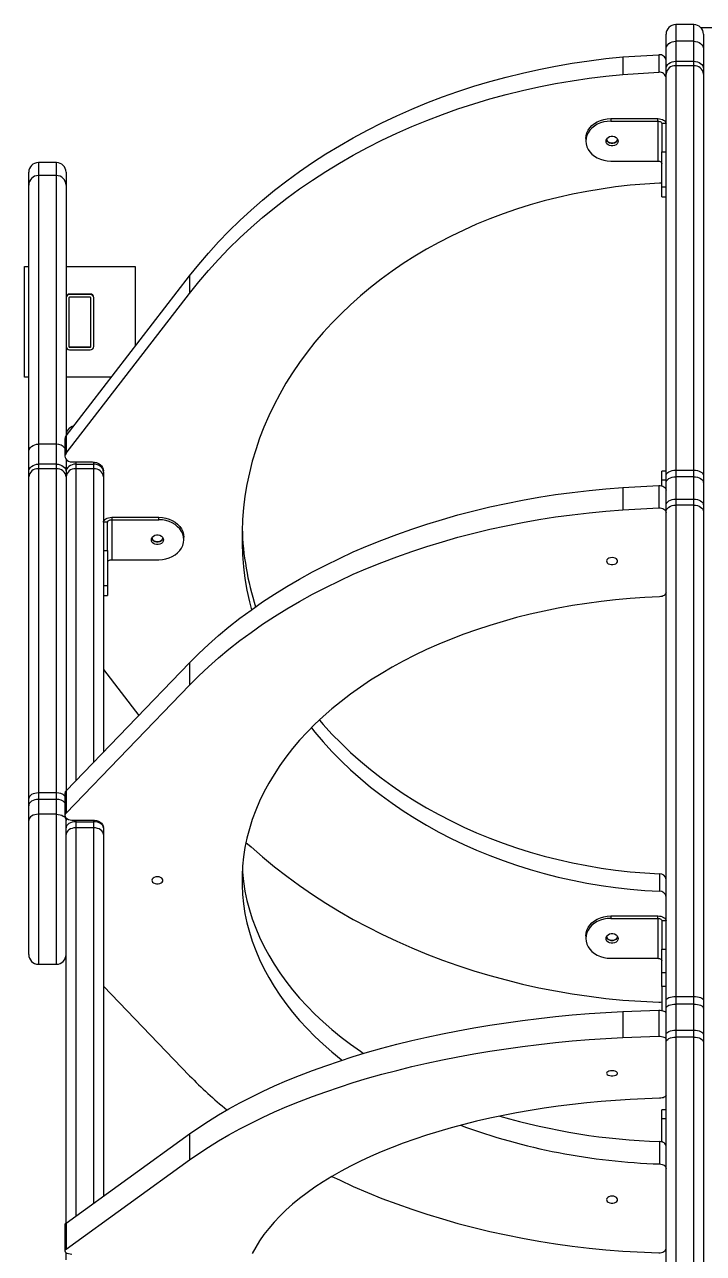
# Model space of a CAD drawing. Header units: millimetres. Extents: x -4781 to 5098, y -4410 to 4664.
# Drawn here: x -658 to -168, y 2277 to 3164 of the extents above; entities that cross this region are included whole.
import ezdxf

# ---------------------------------------------------------------- set-up
doc = ezdxf.new("R2010")
doc.units = ezdxf.units.MM
doc.layers.add('DIKOM_ОБЪЕКТ', color=7, linetype='Continuous')
doc.layers.add('DIKOM_РАЗМЕР_ОБЪЕКТА', color=7, linetype='Continuous')
doc.styles.add('style1', font='arial.ttf', dxfattribs={"width": 0.8})
doc.dimstyles.new('1-50', dxfattribs={"dimtxt": 300, "dimasz": 200, "dimexe": 100, "dimexo": 0, "dimgap": 100, "dimtad": 1, "dimtxsty": 'style1', "dimcen": 200, "dimclrd": 7, "dimclre": 7, "dimclrt": 7, "dimadec": 1, "dimazin": 2, "dimtfac": 1, "dimtmove": 0, "dimatfit": 2, "dimfxl": 0, "dimlwd": 25, "dimlwe": 18, "dimarcsym": 0})

# ---------------------------------------------------------------- blocks, each defined once
blk = doc.blocks.new('*D55')
at = {"layer": 'Defpoints', "color": 0, "transparency": 16777216}
for p in [(-169.77, 3162.36), (761.57, -2110.65), (3503.66, -2110.65)]:
    blk.add_point(p, dxfattribs=at)
at = {"layer": 'DIKOM_РАЗМЕР_ОБЪЕКТА', "color": 7, "lineweight": 18, "transparency": 16777216}
for p, q in [((-169.77, 3162.36), (3603.66, 3162.36)), ((761.57, -2110.65), (3603.66, -2110.65))]:
    blk.add_line(p, q, dxfattribs=at)
at = {"layer": 'DIKOM_РАЗМЕР_ОБЪЕКТА', "color": 7, "lineweight": 25, "transparency": 16777216}
blk.add_line((3503.66, 2962.36), (3503.66, -1910.65), dxfattribs=at)
at = {"layer": 'DIKOM_РАЗМЕР_ОБЪЕКТА', "color": 7, "transparency": 16777216}
for points in [[(3470.33, 2962.36), (3537, 2962.36), (3503.66, 3162.36)], [(3470.33, -1910.65), (3537, -1910.65), (3503.66, -2110.65)]]:
    blk.add_solid(points, dxfattribs=at)
at = {"layer": 'DIKOM_РАЗМЕР_ОБЪЕКТА', "color": 7, "transparency": 16777216, "insert": (3250.49, 1115.85), "char_height": 300, "attachment_point": 5, "rotation": 90, "style": 'style1'}
blk.add_mtext('5270', dxfattribs=at)

msp = doc.modelspace()

# ---------------------------------------------------------------- linework, layer by layer
at = {"layer": 'DIKOM_ОБЪЕКТ', "color": 7, "linetype": 'Continuous', "lineweight": 15}
for p, q in [((-174.722, 3164.406), (-187.722, 3164.406)), ((-187.722, 3164.406), (-187.722, 3152.393)), ((-174.722, 3152.393), (-174.722, 3164.406)), ((-194.722, 3146.793), (-194.722, 3157.406)), ((-187.722, 3152.393), (-187.722, 3137.978)), ((-174.722, 3152.393), (-187.722, 3152.393)), ((-174.722, 3137.978), (-174.722, 3152.393)), ((-167.722, 3157.406), (-167.722, 3146.793)), ((-225.868, 3141.025), (-199.945, 3142.593)), ((-225.868, 3141.025), (-225.868, 3128.424)), ((-199.945, 3142.593), (-199.945, 3129.992)), ((-194.722, 3132.378), (-194.722, 3146.793)), ((-167.722, 3146.793), (-167.722, 3132.378)), ((-194.722, 3128.711), (-194.722, 3132.378)), ((-187.722, 3137.978), (-187.722, 3134.694)), ((-187.722, 3137.978), (-174.722, 3137.978)), ((-187.722, 3134.694), (-187.722, 2842.733)), ((-174.722, 3134.694), (-187.722, 3134.694)), ((-174.722, 3134.694), (-174.722, 3137.978)), ((-174.722, 2842.733), (-174.722, 3134.694)), ((-167.722, 3132.378), (-167.722, 3128.711)), ((-225.868, 3128.424), (-199.945, 3129.992)), ((-194.722, 2838.794), (-194.722, 3128.711)), ((-167.722, 3128.711), (-167.722, 2838.794)), ((-234.722, 3096.496), (-234.722, 3094.696)), ((-234.722, 3096.496), (-200.722, 3096.496)), ((-200.722, 3094.696), (-200.722, 3096.496)), ((-234.722, 3094.696), (-200.722, 3094.696)), ((-200.722, 3094.696), (-200.722, 3065.898)), ((-197.722, 3092.896), (-197.722, 3072.494)), ((-194.722, 3092.896), (-197.722, 3092.896)), ((-252.722, 3082.097), (-252.722, 3080.297)), ((-197.722, 3047.294), (-197.722, 3072.494)), ((-197.722, 3072.494), (-194.722, 3072.494)), ((-635.201, 3064.787), (-648.201, 3064.787)), ((-648.201, 3064.787), (-648.201, 3055.402)), ((-635.201, 3055.402), (-635.201, 3064.787)), ((-234.722, 3065.898), (-200.722, 3065.898)), ((-655.201, 3048.52), (-655.201, 3057.787)), ((-648.201, 3055.402), (-648.201, 2861.542)), ((-635.201, 3055.402), (-648.201, 3055.402)), ((-635.201, 2861.542), (-635.201, 3055.402)), ((-628.201, 3057.787), (-628.201, 3048.52)), ((-655.201, 2855.942), (-655.201, 3048.52)), ((-628.201, 3048.52), (-628.201, 2867.499)), ((-197.722, 3040.095), (-197.722, 3047.294)), ((-197.722, 3047.294), (-194.722, 3047.294)), ((-197.722, 3040.095), (-194.722, 3040.095)), ((-658.201, 2989.893), (-655.201, 2989.893)), ((-658.201, 2989.893), (-658.201, 2989.891)), ((-658.201, 2989.891), (-655.201, 2989.891)), ((-658.201, 2909.891), (-658.201, 2989.891)), ((-628.201, 2989.893), (-578.201, 2989.893)), ((-628.201, 2989.891), (-578.201, 2989.891)), ((-578.201, 2989.893), (-578.201, 2989.891)), ((-578.201, 2989.891), (-578.201, 2932.2)), ((-628.183, 2867.521), (-538.944, 2983)), ((-538.944, 2983), (-538.944, 2970.399)), ((-628.183, 2854.92), (-538.944, 2970.399)), ((-626.201, 2967.062), (-626.201, 2932.062)), ((-625.701, 2969.562), (-625.701, 2969.891)), ((-610.701, 2969.891), (-625.701, 2969.891)), ((-610.701, 2969.562), (-625.701, 2969.562)), ((-610.701, 2967.562), (-625.701, 2967.562)), ((-610.701, 2969.562), (-610.701, 2969.891)), ((-610.201, 2932.062), (-610.201, 2967.062)), ((-608.201, 2967.062), (-608.201, 2967.391)), ((-608.201, 2932.062), (-608.201, 2967.062)), ((-625.701, 2931.562), (-625.701, 2931.891)), ((-625.701, 2931.891), (-610.701, 2931.891)), ((-625.701, 2931.562), (-610.701, 2931.562)), ((-625.701, 2929.562), (-610.701, 2929.562)), ((-610.701, 2931.562), (-610.701, 2931.891)), ((-655.201, 2909.891), (-658.201, 2909.891)), ((-595.441, 2909.891), (-628.201, 2909.891)), ((-628.991, 2865.342), (-628.991, 2852.741)), ((-628.183, 2867.521), (-628.183, 2854.92)), ((-648.201, 2861.542), (-648.201, 2847.157)), ((-635.201, 2861.542), (-648.201, 2861.542)), ((-635.201, 2847.157), (-635.201, 2861.542)), ((-655.201, 2841.557), (-655.201, 2855.942)), ((-628.201, 2850.584), (-628.201, 2841.557)), ((-623.99, 2848.741), (-609.201, 2848.741)), ((-621.201, 2848.741), (-621.201, 2847.157)), ((-608.201, 2847.157), (-608.201, 2848.691)), ((-655.201, 2837.885), (-655.201, 2841.557)), ((-648.201, 2847.157), (-648.201, 2843.78)), ((-635.201, 2847.157), (-648.201, 2847.157)), ((-648.201, 2843.78), (-648.201, 2609.752)), ((-635.201, 2843.78), (-648.201, 2843.78)), ((-635.201, 2843.78), (-635.201, 2847.157)), ((-635.201, 2609.752), (-635.201, 2843.78)), ((-628.201, 2841.557), (-628.201, 2837.885)), ((-621.201, 2847.157), (-621.201, 2843.78)), ((-621.201, 2847.157), (-608.201, 2847.157)), ((-608.201, 2843.78), (-621.201, 2843.78)), ((-621.201, 2843.78), (-621.201, 2618.554)), ((-608.201, 2843.78), (-608.201, 2847.157)), ((-608.201, 2632.028), (-608.201, 2843.78)), ((-601.201, 2841.611), (-601.201, 2842.343)), ((-601.201, 2841.557), (-601.201, 2837.885)), ((-194.722, 2841.981), (-197.722, 2841.981)), ((-197.722, 2835.514), (-197.722, 2841.981)), ((-194.722, 2833.569), (-194.722, 2838.794)), ((-187.722, 2842.733), (-187.722, 2838.054)), ((-187.722, 2842.733), (-174.722, 2842.733)), ((-174.722, 2838.054), (-174.722, 2842.733)), ((-167.722, 2838.794), (-167.722, 2833.569)), ((-655.201, 2605.677), (-655.201, 2837.885)), ((-628.201, 2837.885), (-628.201, 2611.3)), ((-601.201, 2837.885), (-601.201, 2639.283)), ((-225.868, 2830.374), (-199.945, 2831.63)), ((-225.868, 2830.374), (-225.868, 2814.25)), ((-199.945, 2831.63), (-199.945, 2815.506)), ((-197.722, 2831.366), (-197.722, 2835.514)), ((-194.722, 2835.514), (-197.722, 2835.514)), ((-194.722, 2817.411), (-194.722, 2833.569)), ((-187.722, 2838.054), (-187.722, 2821.896)), ((-174.722, 2838.054), (-187.722, 2838.054)), ((-174.722, 2821.896), (-174.722, 2838.054)), ((-167.722, 2833.569), (-167.722, 2817.411)), ((-187.722, 2821.896), (-187.722, 2817.584)), ((-187.722, 2821.896), (-174.722, 2821.896)), ((-174.722, 2817.584), (-174.722, 2821.896)), ((-225.868, 2814.25), (-199.945, 2815.506)), ((-194.722, 2812.596), (-194.722, 2817.411)), ((-194.722, 2460.283), (-194.722, 2812.596)), ((-187.722, 2817.584), (-187.722, 2462.787)), ((-174.722, 2817.584), (-187.722, 2817.584)), ((-174.722, 2462.787), (-174.722, 2817.584)), ((-167.722, 2817.411), (-167.722, 2812.596)), ((-167.722, 2812.596), (-167.722, 2460.283)), ((-598.201, 2805.143), (-601.201, 2805.143)), ((-598.201, 2784.741), (-598.201, 2805.143)), ((-595.201, 2808.743), (-595.201, 2806.943)), ((-595.201, 2808.743), (-561.201, 2808.743)), ((-595.201, 2806.943), (-595.201, 2778.145)), ((-595.201, 2806.943), (-561.201, 2806.943)), ((-561.201, 2806.943), (-561.201, 2808.743)), ((-543.201, 2792.544), (-543.201, 2794.344)), ((-601.201, 2784.741), (-598.201, 2784.741)), ((-598.201, 2784.741), (-598.201, 2759.541)), ((-595.201, 2778.145), (-561.201, 2778.145)), ((-601.201, 2759.541), (-598.201, 2759.541)), ((-598.201, 2759.541), (-598.201, 2752.342)), ((-601.201, 2752.342), (-598.201, 2752.342)), ((-628.183, 2611.318), (-538.944, 2703.808)), ((-601.201, 2698.852), (-575.64, 2665.775)), ((-538.944, 2703.808), (-538.944, 2687.684)), ((-628.183, 2595.194), (-538.944, 2687.684)), ((-648.201, 2609.752), (-648.201, 2605.066)), ((-635.201, 2609.752), (-648.201, 2609.752)), ((-635.201, 2605.066), (-635.201, 2609.752)), ((-628.991, 2609.572), (-628.991, 2593.449)), ((-628.183, 2611.318), (-628.183, 2595.194)), ((-655.201, 2600.581), (-655.201, 2605.677)), ((-655.201, 2589.926), (-655.201, 2600.581)), ((-648.201, 2605.066), (-648.201, 2594.411)), ((-635.201, 2605.066), (-648.201, 2605.066)), ((-635.201, 2594.411), (-635.201, 2605.066)), ((-635.201, 2594.411), (-648.201, 2594.411)), ((-648.201, 2594.411), (-648.201, 2486.125)), ((-635.201, 2486.125), (-635.201, 2594.411)), ((-628.201, 2591.721), (-628.201, 2589.926)), ((-628.201, 2584.499), (-628.201, 2591.721)), ((-623.99, 2590.245), (-609.201, 2590.245)), ((-621.201, 2590.245), (-621.201, 2588.984)), ((-608.201, 2588.984), (-608.201, 2590.205)), ((-655.201, 2493.125), (-655.201, 2589.926)), ((-628.201, 2579.709), (-628.201, 2584.499)), ((-621.201, 2588.984), (-621.201, 2584.58)), ((-621.201, 2588.984), (-608.201, 2588.984)), ((-608.201, 2584.58), (-621.201, 2584.58)), ((-621.201, 2584.58), (-621.201, 2304.214)), ((-608.201, 2584.58), (-608.201, 2588.984)), ((-608.201, 2313.618), (-608.201, 2584.58)), ((-601.201, 2584.536), (-601.201, 2585.121)), ((-601.201, 2584.499), (-601.201, 2579.709)), ((-628.201, 2299.151), (-628.201, 2579.709)), ((-601.201, 2579.709), (-601.201, 2318.682)), ((-199.435, 2551.379), (-199.435, 2538.778)), ((-234.722, 2520.99), (-234.722, 2519.19)), ((-234.722, 2520.99), (-200.722, 2520.99)), ((-234.722, 2519.19), (-200.722, 2519.19)), ((-200.722, 2519.19), (-200.722, 2520.99)), ((-200.722, 2519.19), (-200.722, 2490.392)), ((-197.722, 2517.39), (-197.722, 2496.988)), ((-194.722, 2517.39), (-197.722, 2517.39)), ((-252.722, 2506.591), (-252.722, 2504.791)), ((-197.722, 2479.935), (-197.722, 2496.988)), ((-197.722, 2496.988), (-194.722, 2496.988)), ((-648.201, 2486.125), (-635.201, 2486.125)), ((-234.722, 2490.392), (-200.722, 2490.392)), ((-194.722, 2479.935), (-197.722, 2479.935)), ((-197.722, 2469.984), (-197.722, 2479.935)), ((-601.201, 2470.195), (-538.944, 2405.67)), ((-197.722, 2469.984), (-197.722, 2452.746)), ((-194.722, 2469.984), (-197.722, 2469.984)), ((-225.868, 2460.264), (-199.945, 2458.696)), ((-194.722, 2454.292), (-194.722, 2460.283)), ((-187.722, 2462.787), (-187.722, 2457.423)), ((-187.722, 2462.787), (-174.722, 2462.787)), ((-187.722, 2457.423), (-187.722, 2438.538)), ((-174.722, 2457.423), (-187.722, 2457.423)), ((-174.722, 2457.423), (-174.722, 2462.787)), ((-174.722, 2438.538), (-174.722, 2457.423)), ((-167.722, 2460.283), (-167.722, 2454.292)), ((-225.868, 2452.054), (-199.945, 2452.931)), ((-225.868, 2452.054), (-225.868, 2433.271)), ((-199.945, 2452.931), (-199.945, 2434.147)), ((-194.722, 2435.408), (-194.722, 2454.292)), ((-167.722, 2454.292), (-167.722, 2435.408)), ((-225.868, 2433.271), (-199.945, 2434.147)), ((-194.722, 2429.829), (-194.722, 2435.408)), ((-187.722, 2438.538), (-187.722, 2433.542)), ((-187.722, 2438.538), (-174.722, 2438.538)), ((-187.722, 2433.542), (-187.722, 2043.279)), ((-174.722, 2433.542), (-187.722, 2433.542)), ((-174.722, 2433.542), (-174.722, 2438.538)), ((-174.722, 2043.279), (-174.722, 2433.542)), ((-167.722, 2435.408), (-167.722, 2429.829)), ((-194.722, 2042.298), (-194.722, 2429.829)), ((-167.722, 2429.829), (-167.722, 2042.298)), ((-194.722, 2381.043), (-197.722, 2381.043)), ((-197.722, 2374.576), (-197.722, 2381.043)), ((-197.722, 2357.849), (-197.722, 2374.576)), ((-194.722, 2374.576), (-197.722, 2374.576)), ((-628.183, 2299.163), (-538.944, 2363.717)), ((-538.944, 2363.717), (-538.944, 2344.933)), ((-199.435, 2358.111), (-199.435, 2341.988)), ((-628.183, 2280.38), (-538.944, 2344.933)), ((-600.652, 2319.079), (-601.201, 2319.079)), ((-628.991, 2297.945), (-628.991, 2279.162)), ((-628.183, 2299.163), (-628.183, 2280.38)), ((-628.201, 2272.86), (-628.201, 2277.956)), ((-225.868, 2279.104), (-199.945, 2277.848))]:
    msp.add_line(p, q, dxfattribs=at)
at = {"layer": 'DIKOM_ОБЪЕКТ', "color": 7, "linetype": 'Continuous', "lineweight": 15, "flags": 128}
for points in [[(-194.722, 3146.793), (-194.588, 3147.886), (-194.19, 3148.936), (-193.543, 3149.904), (-192.672, 3150.753), (-191.611, 3151.449), (-190.401, 3151.967), (-189.088, 3152.285), (-187.722, 3152.393)], [(-174.722, 3152.393), (-173.357, 3152.285), (-172.044, 3151.967), (-170.833, 3151.449), (-169.773, 3150.753), (-168.902, 3149.904), (-168.255, 3148.936), (-167.857, 3147.886), (-167.722, 3146.793)], [(-538.944, 2983), (-532.288, 2991.333), (-525.33, 2999.506), (-518.076, 3007.513), (-510.532, 3015.347), (-502.704, 3023), (-494.6, 3030.467), (-486.226, 3037.741), (-477.589, 3044.815), (-468.696, 3051.684), (-459.556, 3058.342), (-450.176, 3064.783), (-440.565, 3071.001), (-430.73, 3076.991), (-420.68, 3082.748), (-410.423, 3088.268), (-399.969, 3093.545), (-389.326, 3098.574), (-378.503, 3103.352), (-367.51, 3107.875), (-356.356, 3112.138), (-345.051, 3116.138), (-333.605, 3119.871), (-322.026, 3123.335), (-310.326, 3126.526), (-298.514, 3129.441), (-286.601, 3132.079), (-274.595, 3134.436), (-262.509, 3136.511), (-250.352, 3138.301), (-238.135, 3139.807), (-225.868, 3141.025)], [(-194.722, 3132.378), (-194.588, 3133.471), (-194.19, 3134.521), (-193.543, 3135.489), (-192.672, 3136.338), (-191.611, 3137.034), (-190.401, 3137.552), (-189.088, 3137.87), (-187.722, 3137.978)], [(-174.722, 3137.978), (-173.357, 3137.87), (-172.044, 3137.552), (-170.833, 3137.034), (-169.773, 3136.338), (-168.902, 3135.489), (-168.255, 3134.521), (-167.857, 3133.471), (-167.722, 3132.378)], [(-538.944, 2970.399), (-532.288, 2978.732), (-525.33, 2986.905), (-518.076, 2994.912), (-510.532, 3002.746), (-502.704, 3010.399), (-494.6, 3017.866), (-486.226, 3025.14), (-477.589, 3032.214), (-468.696, 3039.083), (-459.556, 3045.741), (-450.176, 3052.181), (-440.565, 3058.399), (-430.73, 3064.39), (-420.68, 3070.147), (-410.423, 3075.667), (-399.969, 3080.944), (-389.326, 3085.973), (-378.503, 3090.751), (-367.51, 3095.274), (-356.356, 3099.537), (-345.051, 3103.537), (-333.605, 3107.27), (-322.026, 3110.734), (-310.326, 3113.924), (-298.514, 3116.84), (-286.601, 3119.477), (-274.595, 3121.834), (-262.509, 3123.909), (-250.352, 3125.7), (-238.135, 3127.205), (-225.868, 3128.424)], [(-252.722, 3082.097), (-252.539, 3084.146), (-251.993, 3086.154), (-251.095, 3088.079), (-249.864, 3089.882), (-248.325, 3091.527), (-246.509, 3092.979), (-244.453, 3094.211), (-242.199, 3095.195), (-239.793, 3095.913), (-237.284, 3096.35), (-234.722, 3096.496)], [(-200.722, 3096.496), (-199.551, 3096.427), (-198.426, 3096.222), (-197.388, 3095.89), (-196.479, 3095.442), (-195.733, 3094.896), (-195.179, 3094.274), (-194.837, 3093.599), (-194.722, 3092.896)], [(-234.722, 3094.696), (-237.284, 3094.55), (-239.793, 3094.113), (-242.199, 3093.395), (-244.453, 3092.41), (-246.509, 3091.179), (-248.325, 3089.726), (-249.864, 3088.082), (-251.095, 3086.279), (-251.993, 3084.354), (-252.539, 3082.346), (-252.722, 3080.297)], [(-200.722, 3094.696), (-200.137, 3094.662), (-199.574, 3094.559), (-199.055, 3094.393), (-198.601, 3094.169), (-198.228, 3093.896), (-197.95, 3093.585), (-197.78, 3093.247), (-197.722, 3092.896)], [(-252.722, 3080.297), (-252.539, 3078.248), (-251.993, 3076.24), (-251.095, 3074.315), (-249.864, 3072.512), (-248.325, 3070.867), (-246.509, 3069.415), (-244.453, 3068.184), (-242.199, 3067.199), (-239.793, 3066.481), (-237.284, 3066.044), (-234.722, 3065.898)], [(-238.122, 3080.297), (-237.944, 3081.289), (-237.423, 3082.2), (-236.603, 3082.957), (-235.55, 3083.499), (-234.348, 3083.781), (-233.096, 3083.781), (-231.894, 3083.499), (-230.841, 3082.957), (-230.02, 3082.2), (-229.5, 3081.289), (-229.322, 3080.297), (-229.5, 3079.305), (-230.02, 3078.394), (-230.841, 3077.637), (-231.894, 3077.095), (-233.096, 3076.813), (-234.348, 3076.813), (-235.55, 3077.095), (-236.603, 3077.637), (-237.423, 3078.394), (-237.944, 3079.305), (-238.122, 3080.297)], [(-229.468, 3081.197), (-229.5, 3081.105), (-230.02, 3080.194), (-230.841, 3079.437), (-231.894, 3078.896), (-233.096, 3078.613), (-234.348, 3078.613), (-235.55, 3078.896), (-236.603, 3079.437), (-237.423, 3080.194), (-237.944, 3081.105), (-237.976, 3081.197)], [(-237.704, 3081.794), (-237.622, 3081.385), (-237.186, 3080.497), (-236.443, 3079.751), (-235.457, 3079.214), (-234.318, 3078.933), (-233.126, 3078.933), (-231.986, 3079.214), (-231.001, 3079.751), (-230.258, 3080.497), (-229.822, 3081.385), (-229.74, 3081.794)], [(-200.722, 3065.898), (-200.137, 3065.863), (-199.574, 3065.761), (-199.055, 3065.594), (-198.601, 3065.371), (-198.228, 3065.098), (-197.95, 3064.786), (-197.78, 3064.449), (-197.722, 3064.098)], [(-199.435, 3049.91), (-210.05, 3049.281), (-220.633, 3048.37), (-231.172, 3047.178), (-241.655, 3045.706), (-252.072, 3043.956), (-262.41, 3041.93), (-272.658, 3039.63), (-282.805, 3037.059), (-292.839, 3034.219), (-302.75, 3031.113), (-312.526, 3027.746), (-322.156, 3024.121), (-331.631, 3020.241), (-340.939, 3016.111), (-350.07, 3011.736), (-359.015, 3007.121), (-367.762, 3002.27), (-376.303, 2997.189), (-384.628, 2991.884), (-392.728, 2986.36), (-400.594, 2980.623), (-408.216, 2974.681), (-415.588, 2968.539), (-422.7, 2962.204), (-429.545, 2955.684), (-436.115, 2948.985), (-442.403, 2942.115), (-448.402, 2935.082), (-454.105, 2927.893), (-459.506, 2920.556), (-464.599, 2913.079), (-469.379, 2905.472), (-473.839, 2897.741), (-477.976, 2889.895), (-481.784, 2881.944), (-485.26, 2873.897), (-488.399, 2865.761), (-491.198, 2857.546), (-493.654, 2849.261), (-495.764, 2840.916), (-497.526, 2832.519), (-498.938, 2824.079), (-499.998, 2815.607), (-500.706, 2807.111), (-501.06, 2798.601), (-501.06, 2790.087), (-500.706, 2781.577), (-499.998, 2773.081), (-498.938, 2764.609), (-497.526, 2756.17), (-495.764, 2747.773), (-494.345, 2742.008)], [(-197.722, 3050.238), (-198.502, 3050.025), (-199.435, 3049.91)], [(-655.201, 2855.942), (-655.066, 2857.035), (-654.668, 2858.085), (-654.021, 2859.054), (-653.151, 2859.902), (-652.09, 2860.599), (-650.88, 2861.116), (-649.567, 2861.435), (-648.201, 2861.542)], [(-628.183, 2854.92), (-628.756, 2853.953), (-628.987, 2852.899), (-628.86, 2851.833), (-628.385, 2850.832), (-627.595, 2849.969), (-626.547, 2849.303), (-625.316, 2848.884), (-623.99, 2848.741)], [(-609.201, 2848.741), (-607.641, 2848.618), (-606.14, 2848.254), (-604.757, 2847.663), (-603.545, 2846.867), (-602.55, 2845.898), (-601.81, 2844.792), (-601.355, 2843.591), (-601.201, 2842.343)], [(-655.201, 2841.557), (-655.066, 2842.65), (-654.668, 2843.7), (-654.021, 2844.669), (-653.151, 2845.517), (-652.09, 2846.214), (-650.88, 2846.731), (-649.567, 2847.05), (-648.201, 2847.157)], [(-635.201, 2847.157), (-633.835, 2847.05), (-632.522, 2846.731), (-631.312, 2846.214), (-630.251, 2845.517), (-629.381, 2844.669), (-628.734, 2843.7), (-628.335, 2842.65), (-628.201, 2841.557)], [(-621.201, 2847.157), (-622.567, 2847.05), (-623.88, 2846.731), (-625.09, 2846.214), (-626.151, 2845.517), (-627.021, 2844.669), (-627.668, 2843.7), (-628.066, 2842.65), (-628.201, 2841.557)], [(-601.201, 2841.557), (-601.335, 2842.65), (-601.734, 2843.7), (-602.381, 2844.669), (-603.251, 2845.517), (-604.312, 2846.214), (-605.522, 2846.731), (-606.835, 2847.05), (-608.201, 2847.157)], [(-194.722, 2838.794), (-194.588, 2839.562), (-194.19, 2840.301), (-193.543, 2840.982), (-192.672, 2841.579), (-191.611, 2842.069), (-190.401, 2842.433), (-189.088, 2842.657), (-187.722, 2842.733)], [(-174.722, 2842.733), (-173.357, 2842.657), (-172.044, 2842.433), (-170.833, 2842.069), (-169.773, 2841.579), (-168.902, 2840.982), (-168.255, 2840.301), (-167.857, 2839.562), (-167.722, 2838.794)], [(-538.944, 2703.808), (-532.288, 2710.482), (-525.33, 2717.028), (-518.076, 2723.441), (-510.532, 2729.715), (-502.704, 2735.845), (-494.6, 2741.825), (-486.226, 2747.651), (-477.589, 2753.317), (-468.696, 2758.818), (-459.556, 2764.151), (-450.176, 2769.309), (-440.565, 2774.29), (-430.73, 2779.087), (-420.68, 2783.699), (-410.423, 2788.119), (-399.969, 2792.345), (-389.326, 2796.374), (-378.503, 2800.201), (-367.51, 2803.823), (-356.356, 2807.238), (-345.051, 2810.441), (-333.605, 2813.431), (-322.026, 2816.205), (-310.326, 2818.761), (-298.514, 2821.096), (-286.601, 2823.208), (-274.595, 2825.096), (-262.509, 2826.758), (-250.352, 2828.192), (-238.135, 2829.398), (-225.868, 2830.374)], [(-199.945, 2831.63), (-198.939, 2831.593), (-197.964, 2831.428), (-197.061, 2831.142), (-196.266, 2830.745), (-195.612, 2830.254), (-195.124, 2829.688), (-194.823, 2829.072), (-194.722, 2828.429)], [(-194.722, 2833.569), (-194.588, 2834.444), (-194.19, 2835.286), (-193.543, 2836.061), (-192.672, 2836.741), (-191.611, 2837.299), (-190.401, 2837.713), (-189.088, 2837.968), (-187.722, 2838.054)], [(-174.722, 2838.054), (-173.357, 2837.968), (-172.044, 2837.713), (-170.833, 2837.299), (-169.773, 2836.741), (-168.902, 2836.061), (-168.255, 2835.286), (-167.857, 2834.444), (-167.722, 2833.569)], [(-194.722, 2817.411), (-194.588, 2818.286), (-194.19, 2819.127), (-193.543, 2819.903), (-192.672, 2820.582), (-191.611, 2821.14), (-190.401, 2821.554), (-189.088, 2821.81), (-187.722, 2821.896)], [(-174.722, 2821.896), (-173.357, 2821.81), (-172.044, 2821.554), (-170.833, 2821.14), (-169.773, 2820.582), (-168.902, 2819.903), (-168.255, 2819.127), (-167.857, 2818.286), (-167.722, 2817.411)], [(-538.944, 2687.684), (-532.288, 2694.358), (-525.33, 2700.904), (-518.076, 2707.317), (-510.532, 2713.591), (-502.704, 2719.721), (-494.6, 2725.702), (-486.226, 2731.527), (-477.589, 2737.193), (-468.696, 2742.695), (-459.556, 2748.027), (-450.176, 2753.186), (-440.565, 2758.166), (-430.73, 2762.964), (-420.68, 2767.575), (-410.423, 2771.996), (-399.969, 2776.222), (-389.326, 2780.251), (-378.503, 2784.077), (-367.51, 2787.7), (-356.356, 2791.114), (-345.051, 2794.318), (-333.605, 2797.308), (-322.026, 2800.082), (-310.326, 2802.638), (-298.514, 2804.972), (-286.601, 2807.085), (-274.595, 2808.973), (-262.509, 2810.635), (-250.352, 2812.069), (-238.135, 2813.274), (-225.868, 2814.25)], [(-199.945, 2815.506), (-198.939, 2815.47), (-197.964, 2815.305), (-197.061, 2815.018), (-196.266, 2814.621), (-195.612, 2814.13), (-195.124, 2813.565), (-194.823, 2812.948), (-194.722, 2812.306)], [(-194.722, 2812.596), (-194.588, 2813.569), (-194.19, 2814.505), (-193.543, 2815.367), (-192.672, 2816.123), (-191.611, 2816.744), (-190.401, 2817.204), (-189.088, 2817.488), (-187.722, 2817.584)], [(-174.722, 2817.584), (-173.357, 2817.488), (-172.044, 2817.204), (-170.833, 2816.744), (-169.773, 2816.123), (-168.902, 2815.367), (-168.255, 2814.505), (-167.857, 2813.569), (-167.722, 2812.596)], [(-601.201, 2805.143), (-601.086, 2805.845), (-600.745, 2806.521), (-600.19, 2807.143), (-599.444, 2807.689), (-598.535, 2808.137), (-597.498, 2808.469), (-596.372, 2808.674), (-595.201, 2808.743)], [(-598.201, 2805.143), (-598.144, 2805.494), (-597.973, 2805.832), (-597.696, 2806.143), (-597.323, 2806.416), (-596.868, 2806.64), (-596.349, 2806.806), (-595.787, 2806.909), (-595.201, 2806.943)], [(-561.201, 2808.743), (-558.64, 2808.597), (-556.13, 2808.16), (-553.724, 2807.442), (-551.47, 2806.457), (-549.414, 2805.226), (-547.598, 2803.774), (-546.059, 2802.129), (-544.828, 2800.326), (-543.931, 2798.401), (-543.385, 2796.393), (-543.201, 2794.344)], [(-543.201, 2792.544), (-543.385, 2794.593), (-543.931, 2796.601), (-544.828, 2798.526), (-546.059, 2800.329), (-547.598, 2801.974), (-549.414, 2803.426), (-551.47, 2804.657), (-553.724, 2805.642), (-556.13, 2806.36), (-558.64, 2806.797), (-561.201, 2806.943)], [(-566.601, 2792.544), (-566.423, 2793.536), (-565.903, 2794.447), (-565.083, 2795.204), (-564.029, 2795.746), (-562.828, 2796.028), (-561.575, 2796.028), (-560.374, 2795.746), (-559.32, 2795.204), (-558.5, 2794.447), (-557.98, 2793.536), (-557.801, 2792.544), (-557.98, 2791.552), (-558.5, 2790.641), (-559.32, 2789.884), (-560.374, 2789.342), (-561.575, 2789.06), (-562.828, 2789.06), (-564.029, 2789.342), (-565.083, 2789.884), (-565.903, 2790.641), (-566.423, 2791.552), (-566.601, 2792.544)], [(-557.948, 2793.444), (-557.98, 2793.353), (-558.5, 2792.441), (-559.32, 2791.684), (-560.374, 2791.142), (-561.575, 2790.86), (-562.828, 2790.86), (-564.029, 2791.142), (-565.083, 2791.684), (-565.903, 2792.441), (-566.423, 2793.353), (-566.455, 2793.444)], [(-566.183, 2794.041), (-566.101, 2793.632), (-565.666, 2792.744), (-564.922, 2791.999), (-563.937, 2791.461), (-562.798, 2791.18), (-561.605, 2791.18), (-560.466, 2791.461), (-559.481, 2791.999), (-558.737, 2792.744), (-558.302, 2793.632), (-558.219, 2794.041)], [(-561.201, 2778.145), (-558.64, 2778.291), (-556.13, 2778.728), (-553.724, 2779.446), (-551.47, 2780.431), (-549.414, 2781.662), (-547.598, 2783.114), (-546.059, 2784.759), (-544.828, 2786.562), (-543.931, 2788.487), (-543.385, 2790.495), (-543.201, 2792.544)], [(-598.201, 2776.344), (-598.144, 2776.696), (-597.973, 2777.034), (-597.696, 2777.345), (-597.323, 2777.617), (-596.868, 2777.841), (-596.349, 2778.008), (-595.787, 2778.11), (-595.201, 2778.145)], [(-233.722, 2779.709), (-234.901, 2779.595), (-235.975, 2779.263), (-236.849, 2778.744), (-237.445, 2778.082), (-237.711, 2777.338), (-237.622, 2776.576), (-237.186, 2775.865), (-236.443, 2775.267), (-235.457, 2774.837), (-234.318, 2774.612), (-233.126, 2774.612), (-231.986, 2774.837), (-231.001, 2775.267), (-230.258, 2775.865), (-229.822, 2776.576), (-229.733, 2777.338), (-229.998, 2778.082), (-230.595, 2778.744), (-231.469, 2779.263), (-232.543, 2779.595), (-233.722, 2779.709)], [(-199.435, 2751.367), (-210.05, 2750.863), (-220.633, 2750.133), (-231.172, 2749.178), (-241.655, 2748), (-252.072, 2746.598), (-262.41, 2744.975), (-272.658, 2743.133), (-282.805, 2741.074), (-292.839, 2738.799), (-302.75, 2736.312), (-312.526, 2733.615), (-322.156, 2730.711), (-331.631, 2727.604), (-340.939, 2724.296), (-350.07, 2720.792), (-359.015, 2717.096), (-367.762, 2713.21), (-376.303, 2709.141), (-384.628, 2704.892), (-392.728, 2700.468), (-400.594, 2695.873), (-408.216, 2691.114), (-415.588, 2686.194), (-422.7, 2681.121), (-429.545, 2675.899), (-436.115, 2670.533), (-442.403, 2665.031), (-448.402, 2659.398), (-454.105, 2653.64), (-459.506, 2647.763), (-464.599, 2641.775), (-469.379, 2635.682), (-473.839, 2629.49), (-477.976, 2623.207), (-481.784, 2616.839), (-485.26, 2610.393), (-488.399, 2603.877), (-491.198, 2597.297), (-493.654, 2590.662), (-495.764, 2583.977), (-497.526, 2577.252), (-498.938, 2570.493), (-499.998, 2563.707), (-500.706, 2556.903), (-501.06, 2550.087), (-501.06, 2543.267), (-500.706, 2536.452), (-499.998, 2529.647), (-498.938, 2522.862), (-497.526, 2516.102), (-495.764, 2509.377), (-493.654, 2502.693), (-491.198, 2496.057), (-488.399, 2489.478), (-485.26, 2482.961), (-481.784, 2476.516), (-477.976, 2470.148), (-473.839, 2463.864), (-469.379, 2457.672), (-464.599, 2451.579), (-459.506, 2445.591), (-454.105, 2439.715), (-448.402, 2433.957), (-442.403, 2428.323), (-436.115, 2422.821), (-429.545, 2417.456), (-428.82, 2416.885)], [(-194.722, 2754.565), (-194.811, 2753.963), (-195.076, 2753.382), (-195.506, 2752.843), (-196.087, 2752.366), (-196.797, 2751.967), (-197.612, 2751.661), (-198.502, 2751.458), (-199.435, 2751.367)], [(-445.23, 2662.426), (-442.403, 2659.174), (-436.115, 2652.304), (-429.545, 2645.605), (-422.7, 2639.085), (-415.588, 2632.75), (-408.216, 2626.608), (-400.594, 2620.666), (-392.728, 2614.93), (-384.628, 2609.406), (-376.303, 2604.1), (-367.762, 2599.019), (-359.015, 2594.169), (-350.07, 2589.553), (-340.939, 2585.178), (-331.631, 2581.049), (-322.156, 2577.169), (-312.526, 2573.543), (-302.75, 2570.176), (-292.839, 2567.071), (-282.805, 2564.231), (-272.658, 2561.659), (-262.41, 2559.359), (-252.072, 2557.333), (-241.655, 2555.583), (-231.172, 2554.111), (-220.633, 2552.919), (-210.05, 2552.008), (-199.435, 2551.379)], [(-451.005, 2656.822), (-448.402, 2653.606), (-442.403, 2646.573), (-436.115, 2639.703), (-429.545, 2633.004), (-422.7, 2626.484), (-415.588, 2620.149), (-408.216, 2614.007), (-400.594, 2608.065), (-392.728, 2602.328), (-384.628, 2596.805), (-376.303, 2591.499), (-367.762, 2586.418), (-359.015, 2581.567), (-350.07, 2576.952), (-340.939, 2572.577), (-331.631, 2568.447), (-322.156, 2564.568), (-312.526, 2560.942), (-302.75, 2557.575), (-292.839, 2554.47), (-282.805, 2551.63), (-272.658, 2549.058), (-262.41, 2546.758), (-252.072, 2544.732), (-241.655, 2542.982), (-231.172, 2541.51), (-220.633, 2540.318), (-210.05, 2539.407), (-199.435, 2538.778)], [(-648.201, 2609.752), (-649.567, 2609.674), (-650.88, 2609.442), (-652.09, 2609.065), (-653.151, 2608.558), (-654.021, 2607.941), (-654.668, 2607.236), (-655.066, 2606.472), (-655.201, 2605.677)], [(-648.201, 2605.066), (-649.567, 2604.98), (-650.88, 2604.725), (-652.09, 2604.31), (-653.151, 2603.753), (-654.021, 2603.073), (-654.668, 2602.297), (-655.066, 2601.456), (-655.201, 2600.581)], [(-648.201, 2594.411), (-649.567, 2594.325), (-650.88, 2594.07), (-652.09, 2593.655), (-653.151, 2593.097), (-654.021, 2592.418), (-654.668, 2591.642), (-655.066, 2590.801), (-655.201, 2589.926)], [(-635.201, 2594.411), (-633.835, 2594.325), (-632.522, 2594.07), (-631.312, 2593.655), (-630.251, 2593.097), (-629.381, 2592.418), (-628.734, 2591.642), (-628.335, 2590.801), (-628.201, 2589.926)], [(-628.183, 2595.194), (-628.756, 2594.419), (-628.987, 2593.575), (-628.86, 2592.722), (-628.385, 2591.92), (-627.595, 2591.228), (-626.547, 2590.695), (-625.316, 2590.36), (-623.99, 2590.245)], [(-609.201, 2590.245), (-607.641, 2590.147), (-606.14, 2589.855), (-604.757, 2589.382), (-603.545, 2588.744), (-602.55, 2587.968), (-601.81, 2587.082), (-601.355, 2586.12), (-601.201, 2585.121)], [(-621.201, 2588.984), (-622.567, 2588.898), (-623.88, 2588.643), (-625.09, 2588.229), (-626.151, 2587.671), (-627.021, 2586.991), (-627.668, 2586.216), (-628.066, 2585.374), (-628.201, 2584.499)], [(-621.201, 2584.58), (-622.567, 2584.486), (-623.88, 2584.209), (-625.09, 2583.759), (-626.151, 2583.153), (-627.021, 2582.415), (-627.668, 2581.573), (-628.066, 2580.659), (-628.201, 2579.709)], [(-601.201, 2584.499), (-601.335, 2585.374), (-601.734, 2586.216), (-602.381, 2586.991), (-603.251, 2587.671), (-604.312, 2588.229), (-605.522, 2588.643), (-606.835, 2588.898), (-608.201, 2588.984)], [(-601.201, 2579.709), (-601.335, 2580.659), (-601.734, 2581.573), (-602.381, 2582.415), (-603.251, 2583.153), (-604.312, 2583.759), (-605.522, 2584.209), (-606.835, 2584.486), (-608.201, 2584.58)], [(-498.227, 2574.109), (-494.6, 2570.822), (-486.226, 2563.549), (-477.589, 2556.474), (-468.696, 2549.605), (-459.556, 2542.948), (-450.176, 2536.507), (-440.565, 2530.289), (-430.73, 2524.298), (-420.68, 2518.541), (-410.423, 2513.022), (-399.969, 2507.745), (-389.326, 2502.715), (-378.503, 2497.937), (-367.51, 2493.414), (-356.356, 2489.151), (-345.051, 2485.151), (-333.605, 2481.418), (-322.026, 2477.954), (-310.326, 2474.764), (-298.514, 2471.848), (-286.601, 2469.211), (-274.595, 2466.854), (-262.509, 2464.779), (-250.352, 2462.988), (-238.135, 2461.483), (-225.868, 2460.264)], [(-500.857, 2554.739), (-500.706, 2552.575), (-499.998, 2545.771), (-498.938, 2538.985), (-497.526, 2532.226), (-495.764, 2525.5), (-493.654, 2518.816), (-491.198, 2512.181), (-488.399, 2505.601), (-485.26, 2499.085), (-481.784, 2492.639), (-477.976, 2486.271), (-473.839, 2479.988), (-469.379, 2473.796), (-464.599, 2467.703), (-459.506, 2461.714), (-454.105, 2455.838), (-448.402, 2450.08), (-442.403, 2444.447), (-436.115, 2438.945), (-429.545, 2433.579), (-422.7, 2428.357), (-415.588, 2423.283), (-413.295, 2421.718)], [(-562.201, 2549.24), (-563.38, 2549.126), (-564.455, 2548.795), (-565.329, 2548.275), (-565.925, 2547.613), (-566.19, 2546.869), (-566.101, 2546.107), (-565.666, 2545.396), (-564.922, 2544.798), (-563.937, 2544.368), (-562.798, 2544.143), (-561.605, 2544.143), (-560.466, 2544.368), (-559.481, 2544.798), (-558.737, 2545.396), (-558.302, 2546.107), (-558.213, 2546.869), (-558.478, 2547.613), (-559.074, 2548.275), (-559.948, 2548.795), (-561.022, 2549.126), (-562.201, 2549.24)], [(-252.722, 2506.591), (-252.539, 2508.64), (-251.993, 2510.648), (-251.095, 2512.573), (-249.864, 2514.376), (-248.325, 2516.021), (-246.509, 2517.473), (-244.453, 2518.704), (-242.199, 2519.689), (-239.793, 2520.407), (-237.284, 2520.844), (-234.722, 2520.99)], [(-234.722, 2519.19), (-237.284, 2519.044), (-239.793, 2518.607), (-242.199, 2517.889), (-244.453, 2516.904), (-246.509, 2515.673), (-248.325, 2514.22), (-249.864, 2512.576), (-251.095, 2510.773), (-251.993, 2508.848), (-252.539, 2506.84), (-252.722, 2504.791)], [(-200.722, 2520.99), (-199.551, 2520.921), (-198.426, 2520.716), (-197.388, 2520.384), (-196.479, 2519.936), (-195.733, 2519.39), (-195.179, 2518.768), (-194.837, 2518.092), (-194.722, 2517.39)], [(-200.722, 2519.19), (-200.137, 2519.156), (-199.574, 2519.053), (-199.055, 2518.887), (-198.601, 2518.663), (-198.228, 2518.39), (-197.95, 2518.079), (-197.78, 2517.741), (-197.722, 2517.39)], [(-252.722, 2504.791), (-252.539, 2502.742), (-251.993, 2500.734), (-251.095, 2498.809), (-249.864, 2497.006), (-248.325, 2495.361), (-246.509, 2493.909), (-244.453, 2492.678), (-242.199, 2491.693), (-239.793, 2490.975), (-237.284, 2490.538), (-234.722, 2490.392)], [(-238.122, 2504.791), (-237.944, 2505.783), (-237.423, 2506.694), (-236.603, 2507.451), (-235.55, 2507.993), (-234.348, 2508.275), (-233.096, 2508.275), (-231.894, 2507.993), (-230.841, 2507.451), (-230.02, 2506.694), (-229.5, 2505.783), (-229.322, 2504.791), (-229.5, 2503.799), (-230.02, 2502.888), (-230.841, 2502.131), (-231.894, 2501.589), (-233.096, 2501.307), (-234.348, 2501.307), (-235.55, 2501.589), (-236.603, 2502.131), (-237.423, 2502.888), (-237.944, 2503.799), (-238.122, 2504.791)], [(-229.468, 2505.691), (-229.5, 2505.599), (-230.02, 2504.688), (-230.841, 2503.931), (-231.894, 2503.389), (-233.096, 2503.107), (-234.348, 2503.107), (-235.55, 2503.389), (-236.603, 2503.931), (-237.423, 2504.688), (-237.944, 2505.599), (-237.976, 2505.691)], [(-237.704, 2506.288), (-237.622, 2505.879), (-237.186, 2504.991), (-236.443, 2504.245), (-235.457, 2503.708), (-234.318, 2503.427), (-233.126, 2503.427), (-231.986, 2503.708), (-231.001, 2504.245), (-230.258, 2504.991), (-229.822, 2505.879), (-229.74, 2506.288)], [(-200.722, 2490.392), (-200.137, 2490.357), (-199.574, 2490.255), (-199.055, 2490.088), (-198.601, 2489.864), (-198.228, 2489.592), (-197.95, 2489.28), (-197.78, 2488.943), (-197.722, 2488.592)], [(-194.722, 2460.283), (-194.588, 2460.772), (-194.19, 2461.241), (-193.543, 2461.674), (-192.672, 2462.054), (-191.611, 2462.365), (-190.401, 2462.597), (-189.088, 2462.739), (-187.722, 2462.787)], [(-194.722, 2454.292), (-194.588, 2454.903), (-194.19, 2455.49), (-193.543, 2456.032), (-192.672, 2456.506), (-191.611, 2456.895), (-190.401, 2457.185), (-189.088, 2457.363), (-187.722, 2457.423)], [(-174.722, 2462.787), (-173.357, 2462.739), (-172.044, 2462.597), (-170.833, 2462.365), (-169.773, 2462.054), (-168.902, 2461.674), (-168.255, 2461.241), (-167.857, 2460.772), (-167.722, 2460.283)], [(-174.722, 2457.423), (-173.357, 2457.363), (-172.044, 2457.185), (-170.833, 2456.895), (-169.773, 2456.506), (-168.902, 2456.032), (-168.255, 2455.49), (-167.857, 2454.903), (-167.722, 2454.292)], [(-538.944, 2363.717), (-532.288, 2368.375), (-525.33, 2372.944), (-518.076, 2377.42), (-510.532, 2381.799), (-502.704, 2386.077), (-494.6, 2390.251), (-486.226, 2394.317), (-477.589, 2398.272), (-468.696, 2402.112), (-459.556, 2405.833), (-450.176, 2409.434), (-440.565, 2412.91), (-430.73, 2416.258), (-420.68, 2419.477), (-410.423, 2422.562), (-399.969, 2425.512), (-389.326, 2428.324), (-378.503, 2430.995), (-367.51, 2433.523), (-356.356, 2435.906), (-345.051, 2438.142), (-333.605, 2440.229), (-322.026, 2442.165), (-310.326, 2443.949), (-298.514, 2445.578), (-286.601, 2447.053), (-274.595, 2448.37), (-262.509, 2449.53), (-250.352, 2450.531), (-238.135, 2451.373), (-225.868, 2452.054)], [(-199.945, 2452.931), (-198.939, 2452.905), (-197.964, 2452.79), (-197.061, 2452.59), (-196.266, 2452.313), (-195.612, 2451.97), (-195.124, 2451.575), (-194.823, 2451.145), (-194.722, 2450.697)], [(-538.944, 2344.933), (-532.288, 2349.592), (-525.33, 2354.161), (-518.076, 2358.637), (-510.532, 2363.015), (-502.704, 2367.294), (-494.6, 2371.468), (-486.226, 2375.534), (-477.589, 2379.488), (-468.696, 2383.328), (-459.556, 2387.05), (-450.176, 2390.65), (-440.565, 2394.126), (-430.73, 2397.475), (-420.68, 2400.693), (-410.423, 2403.779), (-399.969, 2406.729), (-389.326, 2409.54), (-378.503, 2412.211), (-367.51, 2414.739), (-356.356, 2417.123), (-345.051, 2419.359), (-333.605, 2421.445), (-322.026, 2423.382), (-310.326, 2425.165), (-298.514, 2426.795), (-286.601, 2428.269), (-274.595, 2429.587), (-262.509, 2430.747), (-250.352, 2431.748), (-238.135, 2432.589), (-225.868, 2433.271)], [(-199.945, 2434.147), (-198.939, 2434.122), (-197.964, 2434.007), (-197.061, 2433.806), (-196.266, 2433.529), (-195.612, 2433.187), (-195.124, 2432.792), (-194.823, 2432.362), (-194.722, 2431.913)], [(-194.722, 2435.408), (-194.588, 2436.019), (-194.19, 2436.606), (-193.543, 2437.147), (-192.672, 2437.621), (-191.611, 2438.011), (-190.401, 2438.3), (-189.088, 2438.478), (-187.722, 2438.538)], [(-194.722, 2429.829), (-194.588, 2430.554), (-194.19, 2431.25), (-193.543, 2431.892), (-192.672, 2432.455), (-191.611, 2432.916), (-190.401, 2433.26), (-189.088, 2433.471), (-187.722, 2433.542)], [(-174.722, 2438.538), (-173.357, 2438.478), (-172.044, 2438.3), (-170.833, 2438.011), (-169.773, 2437.621), (-168.902, 2437.147), (-168.255, 2436.606), (-167.857, 2436.019), (-167.722, 2435.408)], [(-174.722, 2433.542), (-173.357, 2433.471), (-172.044, 2433.26), (-170.833, 2432.916), (-169.773, 2432.455), (-168.902, 2431.892), (-168.255, 2431.25), (-167.857, 2430.554), (-167.722, 2429.829)], [(-233.722, 2409.162), (-234.901, 2409.083), (-235.975, 2408.851), (-236.849, 2408.489), (-237.445, 2408.027), (-237.711, 2407.507), (-237.622, 2406.976), (-237.186, 2406.479), (-236.443, 2406.062), (-235.457, 2405.762), (-234.318, 2405.605), (-233.126, 2405.605), (-231.986, 2405.762), (-231.001, 2406.062), (-230.258, 2406.479), (-229.822, 2406.976), (-229.733, 2407.507), (-229.998, 2408.027), (-230.595, 2408.489), (-231.469, 2408.851), (-232.543, 2409.083), (-233.722, 2409.162)], [(-199.435, 2389.381), (-210.05, 2389.029), (-220.633, 2388.52), (-231.172, 2387.854), (-241.655, 2387.031), (-252.072, 2386.053), (-262.41, 2384.92), (-272.658, 2383.634), (-282.805, 2382.197), (-292.839, 2380.609), (-302.75, 2378.873), (-312.526, 2376.991), (-322.156, 2374.964), (-331.631, 2372.796), (-340.939, 2370.487), (-350.07, 2368.041), (-359.015, 2365.461), (-367.762, 2362.75), (-376.303, 2359.909), (-384.628, 2356.944), (-392.728, 2353.856), (-400.594, 2350.649), (-408.216, 2347.327), (-415.588, 2343.894), (-422.7, 2340.353), (-429.545, 2336.708), (-436.115, 2332.963), (-442.403, 2329.123), (-448.402, 2325.191), (-454.105, 2321.172), (-459.506, 2317.071), (-464.599, 2312.891), (-469.379, 2308.639), (-473.839, 2304.317), (-477.976, 2299.931), (-481.784, 2295.487), (-485.26, 2290.988), (-488.399, 2286.44), (-491.198, 2281.848), (-493.654, 2277.217)], [(-194.722, 2391.613), (-194.811, 2391.193), (-195.076, 2390.787), (-195.506, 2390.411), (-196.087, 2390.078), (-196.797, 2389.8), (-197.612, 2389.586), (-198.502, 2389.445), (-199.435, 2389.381)], [(-194.722, 2354.913), (-194.811, 2355.515), (-195.076, 2356.096), (-195.506, 2356.635), (-196.087, 2357.112), (-196.797, 2357.511), (-197.612, 2357.817), (-198.502, 2358.019), (-199.435, 2358.111)], [(-199.435, 2341.988), (-198.502, 2341.896), (-197.612, 2341.693), (-196.797, 2341.387), (-196.087, 2340.989), (-195.506, 2340.511), (-195.076, 2339.973), (-194.811, 2339.392), (-194.722, 2338.789)], [(-436.098, 2332.973), (-430.73, 2330.391), (-420.68, 2325.779), (-410.423, 2321.359), (-399.969, 2317.132), (-389.326, 2313.104), (-378.503, 2309.277), (-367.51, 2305.655), (-356.356, 2302.24), (-345.051, 2299.037), (-333.605, 2296.047), (-322.026, 2293.272), (-310.326, 2290.717), (-298.514, 2288.382), (-286.601, 2286.269), (-274.595, 2284.382), (-262.509, 2282.72), (-250.352, 2281.285), (-238.135, 2280.08), (-225.868, 2279.104)], [(-233.722, 2318.771), (-234.901, 2318.657), (-235.975, 2318.326), (-236.849, 2317.806), (-237.445, 2317.145), (-237.711, 2316.4), (-237.622, 2315.638), (-237.186, 2314.927), (-236.443, 2314.33), (-235.457, 2313.899), (-234.318, 2313.674), (-233.126, 2313.674), (-231.986, 2313.899), (-231.001, 2314.33), (-230.258, 2314.927), (-229.822, 2315.638), (-229.733, 2316.4), (-229.998, 2317.145), (-230.595, 2317.806), (-231.469, 2318.326), (-232.543, 2318.657), (-233.722, 2318.771)], [(-628.183, 2280.38), (-628.756, 2279.839), (-628.987, 2279.25), (-628.86, 2278.654), (-628.385, 2278.095), (-627.595, 2277.612), (-626.547, 2277.24), (-625.316, 2277.006), (-623.99, 2276.926)], [(-199.945, 2277.848), (-198.939, 2277.884), (-197.964, 2278.049), (-197.061, 2278.336), (-196.266, 2278.733), (-195.612, 2279.224), (-195.124, 2279.79), (-194.823, 2280.406), (-194.722, 2281.048)]]:
    msp.add_lwpolyline(points, dxfattribs=at)
at = {"layer": 'DIKOM_ОБЪЕКТ', "color": 7, "linetype": 'Continuous', "lineweight": 15}
for centre, radius, start, end in [((-187.722, 3157.406), 7, 90, 180), ((-174.722, 3157.406), 7, 0, 90), ((-199.318, 3138.001), 4.635, 7.393209, 97.771588), ((-188.194, 3128.159), 6.552, 85.870668, 175.170131), ((-174.251, 3128.159), 6.551, 4.829842, 94.129359), ((-199.318, 3125.4), 4.635, 7.393735, 97.774362), ((-648.201, 3057.787), 7, 90, 180), ((-635.201, 3057.787), 7, 0, 90), ((-648.259, 3048.461), 6.942, 89.517272, 179.510292), ((-635.142, 3048.461), 6.942, 0.489708, 90.482728), ((-625.701, 2967.391), 2.5, 89.998773, 180.002593), ((-625.701, 2967.062), 2.5, 89.998773, 180.002593), ((-625.701, 2967.062), 0.5, 90.027015, 179.996886), ((-610.701, 2967.391), 2.5, 359.997407, 90.001227), ((-610.701, 2967.062), 2.5, 359.997407, 90.001227), ((-610.701, 2967.062), 0.5, 0.003114, 89.972985), ((-625.701, 2932.062), 2.5, 179.997407, 270.001227), ((-625.701, 2932.391), 0.5, 180.003114, 269.972985), ((-625.701, 2932.062), 0.5, 179.976075, 270.027341), ((-610.701, 2932.391), 0.5, 270.027015, 359.996886), ((-610.701, 2932.062), 2.5, 269.998773, 0.002593), ((-610.701, 2932.062), 0.5, 269.972659, 0.023925), ((-621.201, 2867.745), 7, 102.633805, 180), ((-625.584, 2865.319), 3.407, 139.729015, 179.617056), ((-634.904, 2854.252), 7.296, 35.860791, 92.333338), ((-648.71, 2837.281), 6.519, 85.523136, 174.682525), ((-634.692, 2837.281), 6.519, 5.317475, 94.476864), ((-621.71, 2837.281), 6.519, 85.523136, 174.682525), ((-607.692, 2837.281), 6.519, 5.317475, 94.476864), ((-292.504, 2807.295), 208.609, 181.826988, 197.62135), ((-634.656, 2601.41), 8.359, 47.334098, 93.738896), ((-626.598, 2609.525), 2.393, 131.480231, 178.877961), ((-634.715, 2597.124), 7.957, 43.991033, 93.499836), ((-199.21, 2546.866), 4.518, 6.603351, 92.856771), ((-199.21, 2534.265), 4.518, 6.603222, 92.855214), ((-648.201, 2493.125), 7, 180, 270), ((-635.201, 2493.125), 7, 270, 0), ((-199.71, 2464.765), 6.074, 267.777872, 289.101591), ((-316.661, 2620.944), 309.438, 224.082244, 230.853958), ((-185.014, 2800.438), 458.678, 249.826453, 268.19824), ((-183.576, 2828.029), 470.185, 253.79367, 268.067066), ((-627.53, 2297.854), 1.463, 116.505062, 176.432356)]:
    msp.add_arc(centre, radius, start, end, dxfattribs=at)

# ---------------------------------------------------------------- dimensions: what is measured, and where the dimension line sits
at = {"layer": 'DIKOM_РАЗМЕР_ОБЪЕКТА'}
dim = msp.add_linear_dim(base=(3503.662, -2110.651), p1=(-169.773, 3162.356), p2=(761.574, -2110.651), angle=90, text='5270', dimstyle='1-50', dxfattribs=at)
dim.commit()
dim.dimension.update_dxf_attribs({"geometry": '*D55', "text_midpoint": (3503.662, 1115.846), "dimtype": 160})

doc.saveas('drawing.dxf')
